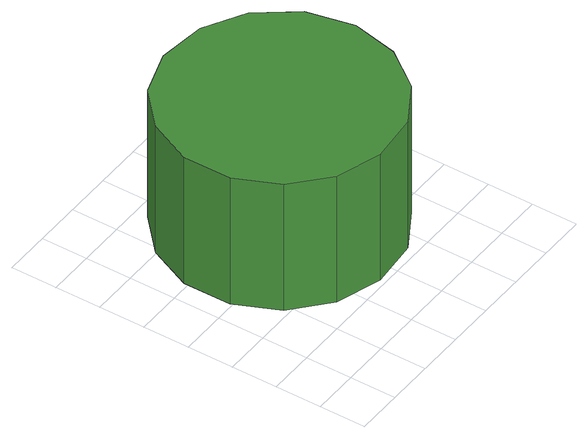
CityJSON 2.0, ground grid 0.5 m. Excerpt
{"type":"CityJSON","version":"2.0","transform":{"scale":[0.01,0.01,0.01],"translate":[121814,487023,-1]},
"CityObjects":{
"tree1":{"type":"SolitaryVegetationObject","attributes":{"function":"something"},"geometry":[{"type":"MultiSurface","lod":"1","boundaries":[[[0,1,2,3,4,5,6,7,8,9,10,11,12,13,14]],[[15,16,17,18,19,20,21,22,23,24,25,26,27,28,29]],[[0,29,28,1]],[[1,28,27,2]],[[2,27,26,3]],[[3,26,25,4]],[[4,25,24,5]],[[5,24,23,6]],[[6,23,22,7]],[[7,22,21,8]],[[8,21,20,9]],[[9,20,19,10]],[[10,19,18,11]],[[11,18,17,12]],[[12,17,16,13]],[[13,16,15,14]],[[14,15,29,0]]]}]},
"tree2":{"type":"SolitaryVegetationObject","attributes":{"function":"something"}},
"tree3":{"type":"SolitaryVegetationObject","attributes":{"function":"something"}}
},
"vertices":[
[269,179,244],[258,230,244],[227,272,244],[183,297,244],[131,303,244],[82,287,244],[44,252,244],[23,205,244],[23,153,244],[44,106,244],[82,72,244],[131,56,244],[183,61,244],[227,87,244],[258,129,244],[258,129,88],[227,87,88],[183,61,88],[131,56,88],[82,72,88],[44,106,88],[23,153,88],[23,205,88],[44,252,88],[82,287,88],[131,303,88],[183,297,88],[227,272,88],[258,230,88],[269,179,88]
]}
